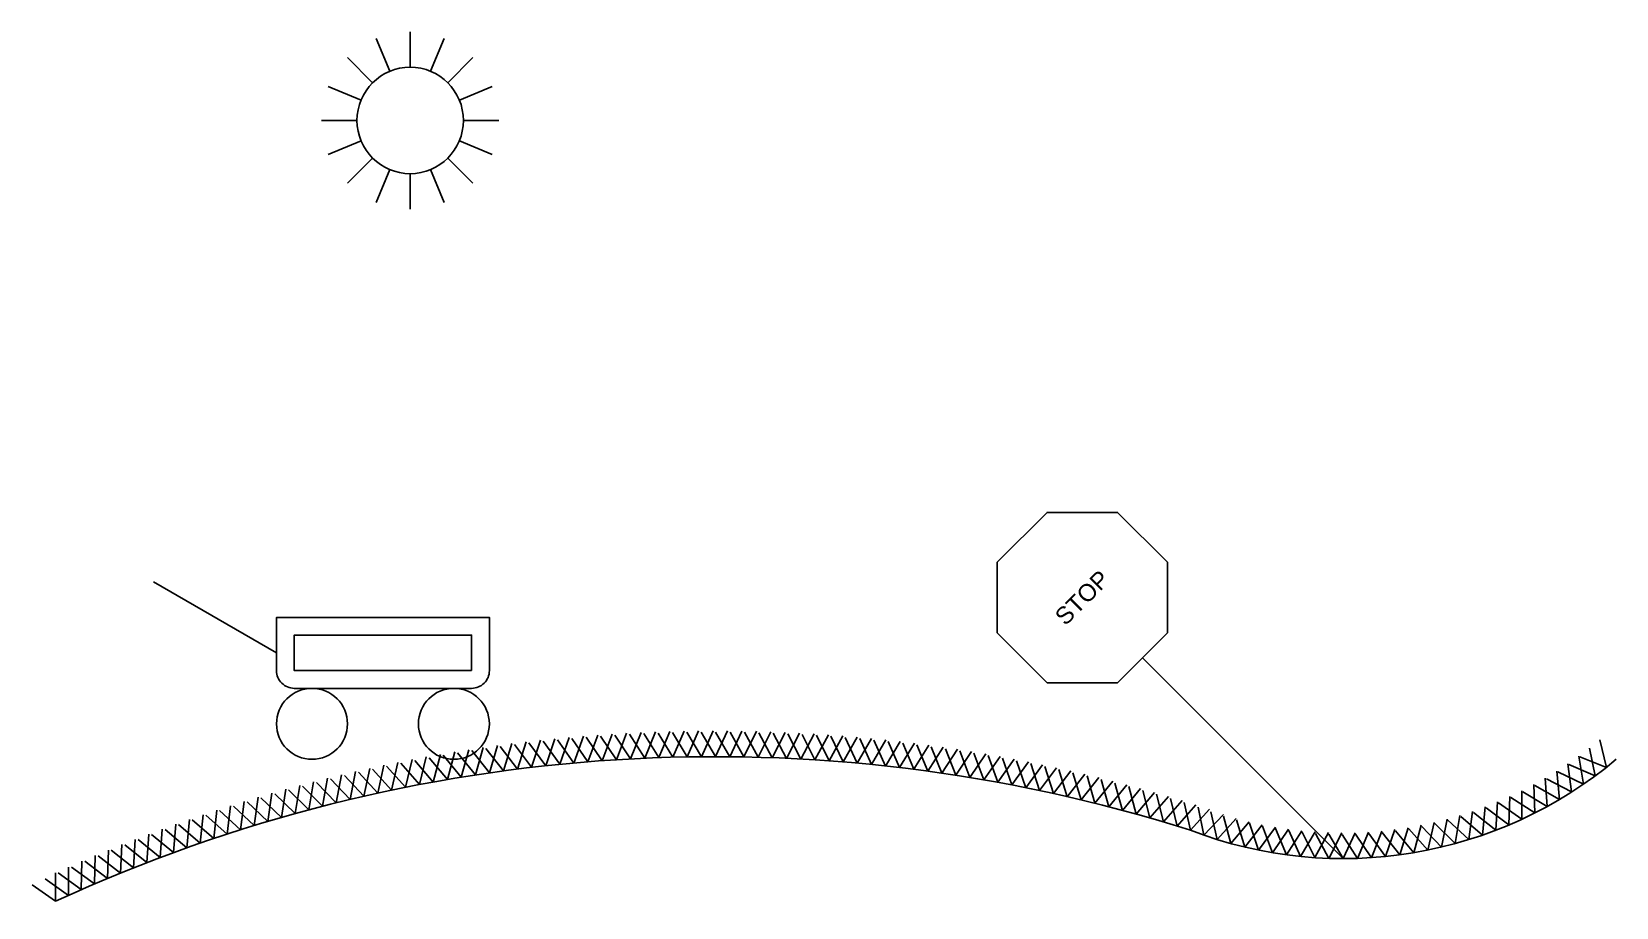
# Model space of a CAD drawing. Header units: inches. Extents: x -0.2 to 11, y 1 to 7.1.
import ezdxf
from ezdxf.enums import TextEntityAlignment as Align

# ---------------------------------------------------------------- set-up
doc = ezdxf.new("R2010")
doc.units = ezdxf.units.IN
doc.styles.get("Standard").update_dxf_attribs({"font": 'arial.ttf', "height": 0.12})

# ---------------------------------------------------------------- blocks, each defined once
blk = doc.blocks.new('*U1')
for q in [(-0.101, 0.173), (0.084, 0.182)]:
    blk.add_line((0, 0), q)
blk = doc.blocks.new('*U2')
at = {"color": 0, "linetype": 'ByBlock', "lineweight": -2, "transparency": 16777216}
for p, rotation in [((3.256, 1.931), 7.190908929243644), ((3.355, 1.944), 6.674829950932815), ((3.455, 1.955), 6.158750972621855), ((3.554, 1.965), 5.642671994309595), ((3.654, 1.974), 5.126593015997999), ((3.753, 1.983), 4.610514037687241), ((3.853, 1.99), 4.094435059376935), ((3.953, 1.997), 3.578356081066895), ((4.053, 2.003), 3.062277102756021), ((4.153, 2.008), 2.546198124445871), ((4.253, 2.012), 2.030119146135032), ((4.352, 2.015), 1.514040167823152), ((4.452, 2.017), 0.9979611895127805), ((4.552, 2.018), 0.4818822111996321), ((4.652, 2.019), 359.9658032328947), ((4.752, 2.018), 359.4497242545784), ((4.852, 2.017), 358.9336452762666), ((4.952, 2.015), 358.4175662979545), ((5.052, 2.011), 357.9014873196428), ((5.152, 2.007), 357.3854083413318), ((5.252, 2.002), 356.8693293630217), ((5.352, 1.996), 356.3532503847101), ((5.452, 1.99), 355.8371714063978), ((5.551, 1.982), 355.3210924280875), ((5.651, 1.973), 354.8050134497767), ((5.751, 1.964), 354.2889344714644), ((5.85, 1.953), 353.7728554931536), ((5.949, 1.942), 353.2567765148434), ((6.049, 1.93), 352.7406975365326), ((10.93, 1.943), 38.19564506775309), ((2.565, 1.822), 10.80346177742389), ((2.663, 1.84), 10.28738279911302), ((2.762, 1.858), 9.771303820802162), ((2.86, 1.874), 9.255224842489891), ((2.959, 1.89), 8.73914586417903), ((3.058, 1.905), 8.223066885868189), ((3.157, 1.919), 7.706987907555916), ((6.148, 1.917), 352.224618558221), ((6.247, 1.903), 351.7085395799094), ((6.346, 1.888), 351.1924606015985), ((6.444, 1.872), 350.6763816232877), ((6.543, 1.855), 350.1603026449761), ((6.642, 1.838), 349.6442236666646), ((6.74, 1.82), 349.128144688353), ((10.769, 1.825), 34.37592643354795), ((10.85, 1.883), 36.2857857506506), ((2.076, 1.717), 13.38385666898313), ((2.173, 1.74), 12.86777769067156), ((2.271, 1.762), 12.3516987123593), ((2.369, 1.783), 11.83561973404704), ((2.467, 1.803), 11.31954075573546), ((6.838, 1.8), 348.6120657100414), ((6.936, 1.78), 348.0959867317299), ((7.034, 1.759), 347.5799077534182), ((7.131, 1.737), 347.063828775106), ((7.229, 1.714), 346.5477497967937), ((10.6, 1.717), 30.5562077993426), ((10.685, 1.77), 32.46606711644528), ((1.592, 1.591), 15.96425156053957), ((1.689, 1.618), 15.44817258222872), ((1.785, 1.644), 14.93209360391711), ((1.882, 1.669), 14.41601462560556), ((1.979, 1.694), 13.899935647294), ((7.326, 1.691), 346.0316708184828), ((7.423, 1.666), 345.515591840172), ((7.519, 1.64), 344.9995128618597), ((7.616, 1.614), 344.4834338835475), ((7.712, 1.587), 343.967354905236), ((10.425, 1.622), 26.736489165138), ((10.513, 1.668), 28.64634848224032), ((1.305, 1.504), 17.51248849547145), ((1.401, 1.534), 16.99640951715988), ((1.496, 1.563), 16.48033053884973), ((7.808, 1.559), 343.4512759269257), ((7.904, 1.53), 342.9351969486156), ((7.999, 1.5), 342.4191179703047), ((10.15, 1.5), 21.00691121383077), ((10.243, 1.538), 22.91677053093303), ((10.334, 1.578), 24.82662984803575), ((0.926, 1.377), 19.57680440871558), ((1.02, 1.41), 19.06072543040331), ((1.115, 1.442), 18.54464645209245), ((1.21, 1.474), 18.0285674737823), ((8.093, 1.466), 340.8998655546774), ((8.188, 1.435), 342.8097248717796), ((8.284, 1.407), 344.7195841888823), ((8.381, 1.382), 346.6294435059847), ((9.768, 1.382), 13.36747394542028), ((9.865, 1.407), 15.27733326252313), ((9.961, 1.435), 17.18719257962579), ((10.056, 1.466), 19.09705189672828), ((0.645, 1.273), 21.12504134364745), ((0.738, 1.308), 20.6089623653373), ((0.832, 1.343), 20.09288338702714), ((8.479, 1.361), 348.5393028230871), ((8.577, 1.342), 350.4491621401893), ((8.676, 1.327), 352.3590214572917), ((8.775, 1.316), 354.2688807743942), ((8.875, 1.308), 356.1787400914964), ((8.975, 1.302), 358.0885994085988), ((9.075, 1.301), 359.9984587259675), ((9.175, 1.302), 1.908318042803627), ((9.275, 1.307), 3.818177359906437), ((9.374, 1.316), 5.728036677009364), ((9.474, 1.327), 7.637895994112028), ((9.572, 1.342), 9.547755311214871), ((9.671, 1.361), 11.45761462831761), ((0.366, 1.161), 22.67327827858146), ((0.459, 1.199), 22.15719930027061), ((0.551, 1.236), 21.64112032195904), ((0.091, 1.041), 24.22151521351476), ((0.182, 1.082), 23.70543623520387), ((0.274, 1.122), 23.18935725689232), ((0, 1), 24.73759419182561)]:
    blk.add_blockref('*U1', p, dxfattribs=dict(at, rotation=rotation))
blk = doc.blocks.new('*U3')
blk.add_line((-0.125, 0), (0.125, 0))
blk = doc.blocks.new('*U4')
at = {"color": 0, "linetype": 'ByBlock', "lineweight": -2, "transparency": 16777216}
for p, rotation in [((4.059, 3.712), 112.5), ((4.25, 3.75), 89.99999999999999), ((4.441, 3.712), 67.49999999999997), ((3.896, 3.604), 135), ((4.604, 3.604), 45), ((3.788, 3.441), 157.5), ((4.712, 3.441), 22.49999999999999), ((3.75, 3.25), 180), ((3.788, 3.059), 202.4999999999999), ((4.712, 3.059), 337.5), ((3.896, 2.896), 225), ((4.604, 2.896), 314.9999999999999), ((4.059, 2.788), 247.4999999999999), ((4.25, 2.75), 269.9999999999999), ((4.441, 2.788), 292.5)]:
    blk.add_blockref('*U3', p, dxfattribs=dict(at, rotation=rotation))
blk.add_blockref('*U3', (4.75, 3.25), dxfattribs=at)

msp = doc.modelspace()

# ---------------------------------------------------------------- linework, layer by layer
for p, q in [((1.558, 2.75), (0.692, 3.25)), ((9.075, 1.301), (7.661, 2.715))]:
    msp.add_line(p, q)
for points in [[(6.636, 3.388), (6.636, 2.891), (6.988, 2.539), (7.485, 2.539), (7.836, 2.891), (7.836, 3.388), (7.485, 3.739), (6.988, 3.739)], [(2.933, 2.625), (1.683, 2.625), (1.683, 2.875), (2.933, 2.875)]]:
    msp.add_lwpolyline(points, close=True)
msp.add_lwpolyline([(2.933, 2.5), (1.683, 2.5, -0.414214), (1.558, 2.625), (1.558, 3), (3.058, 3), (3.058, 2.625, -0.414214)], format="xyb", close=True)
msp.add_lwpolyline([(11, 2, -0.272231), (8, 1.5, 0.186795), (0, 1)], format="xyb")
for centre, radius in [((2.5, 6.5), 0.375), ((1.808, 2.25), 0.25), ((2.808, 2.25), 0.25)]:
    msp.add_circle(centre, radius)

# ---------------------------------------------------------------- block references
for name, p in [('*U4', (-1.75, 3.25)), ('*U2', (0, 0))]:
    msp.add_blockref(name, p)

# ---------------------------------------------------------------- texts
msp.add_text('STOP', height=0.12, rotation=45).set_placement((7.236, 3.139), align=Align.MIDDLE)

doc.saveas('drawing.dxf')
